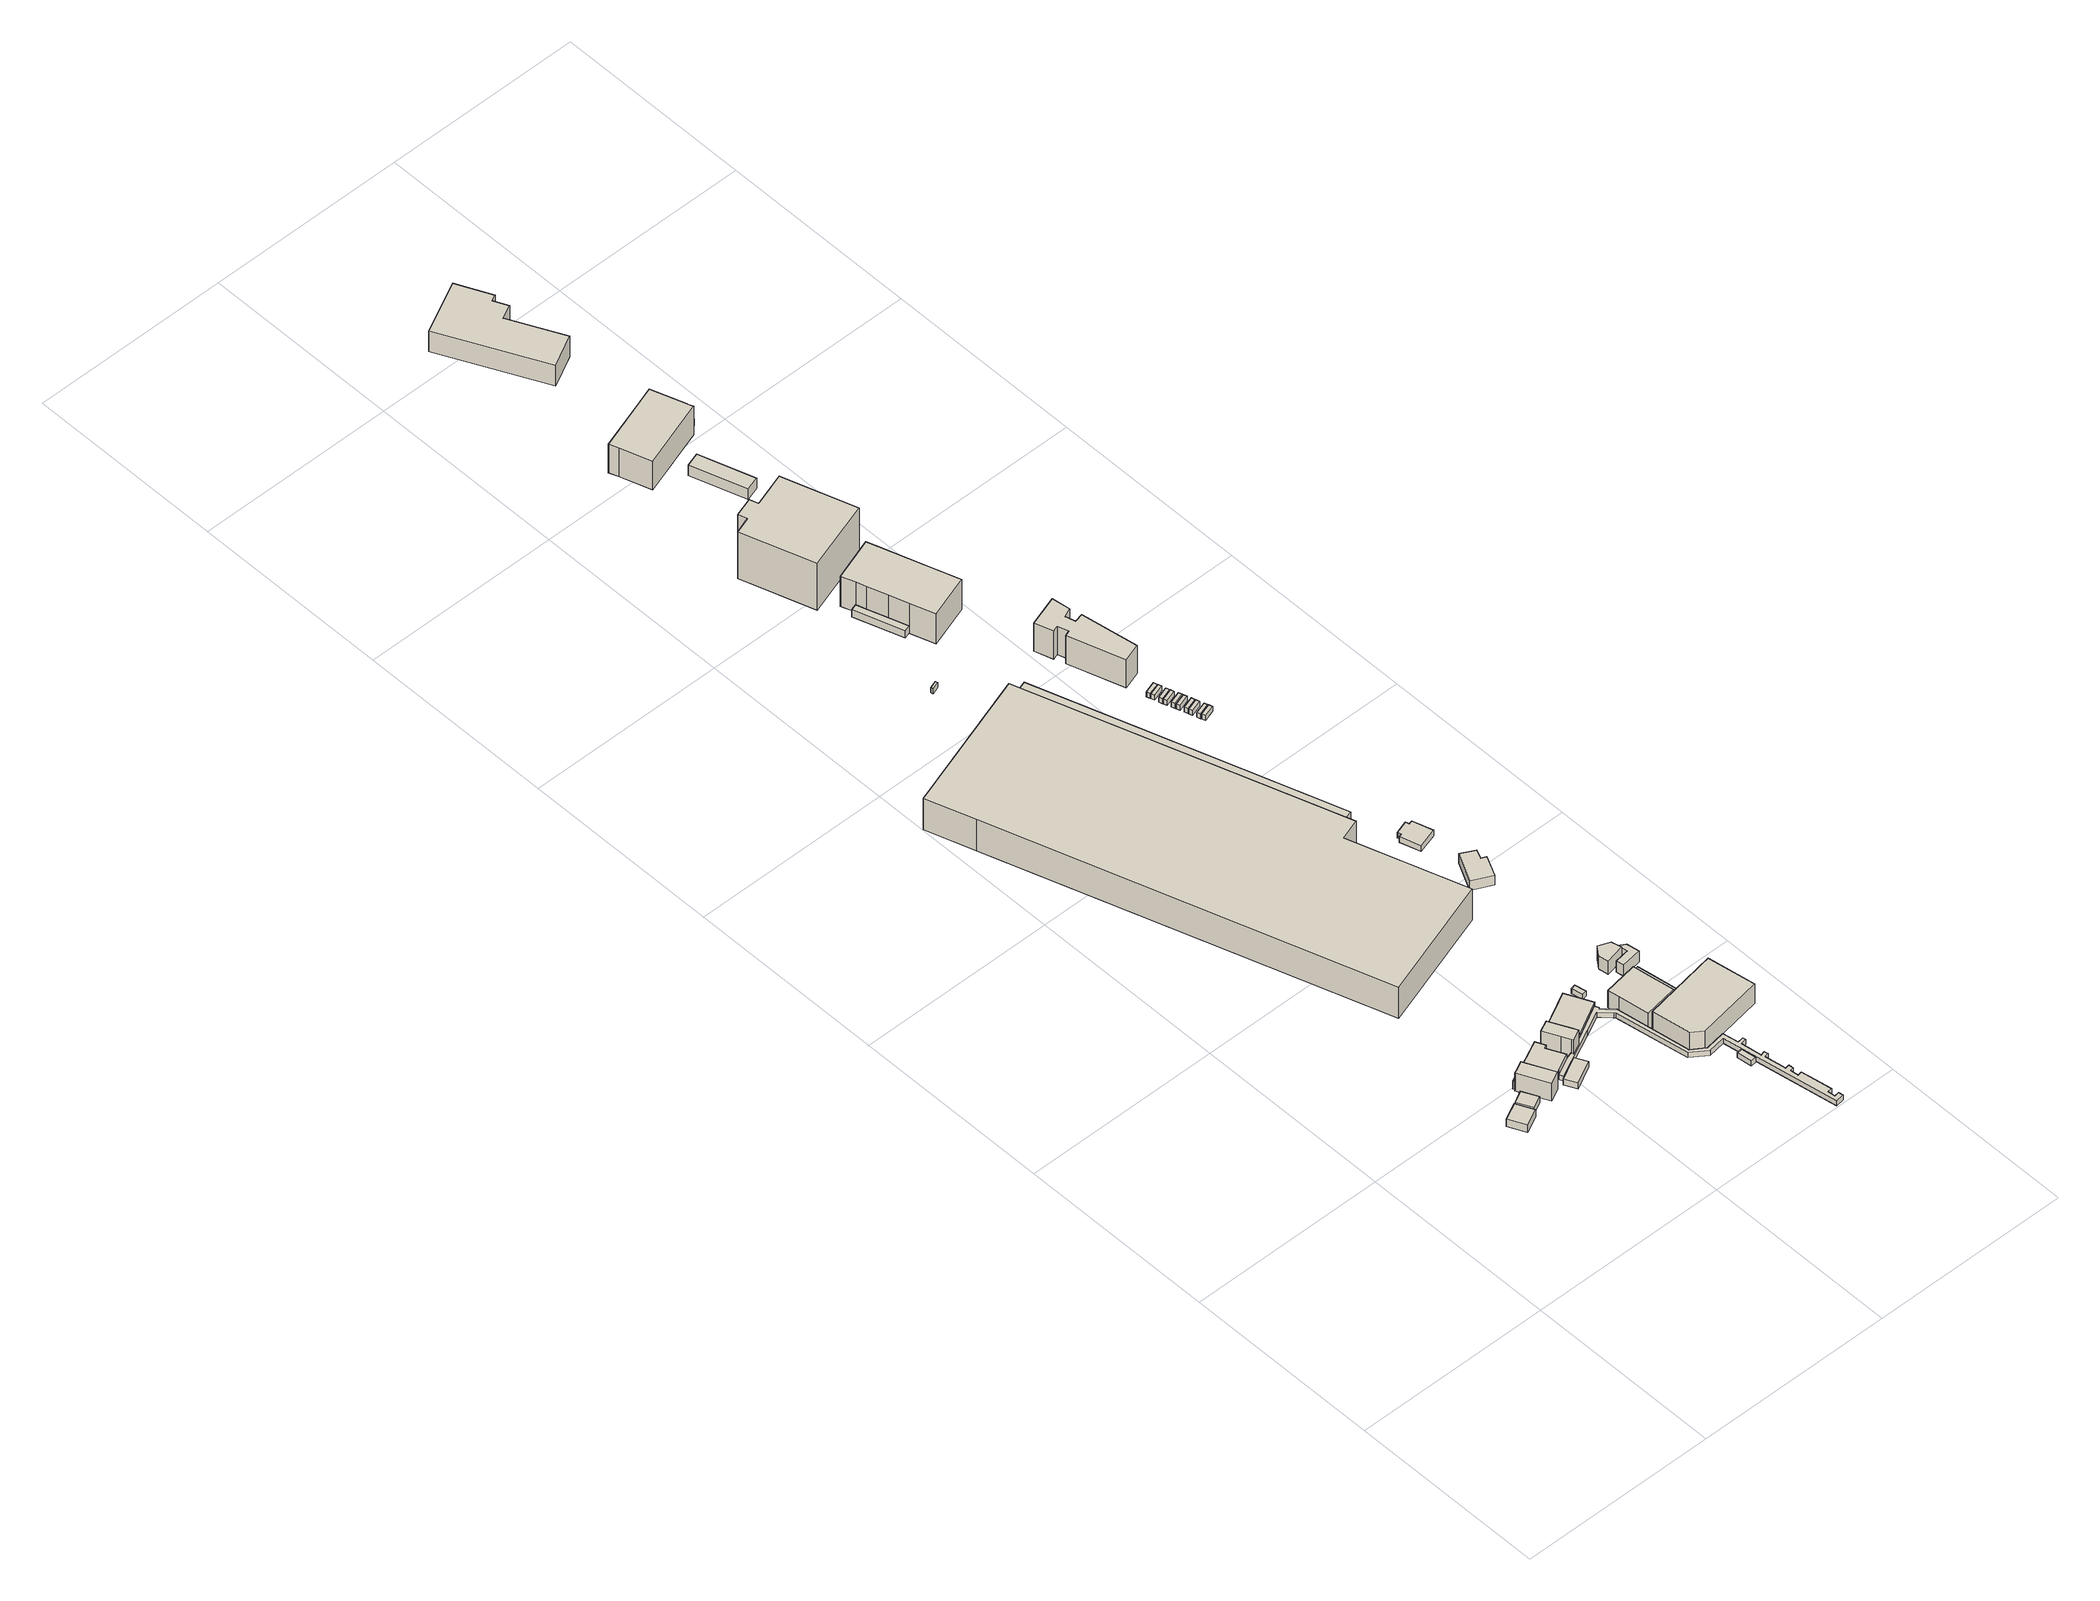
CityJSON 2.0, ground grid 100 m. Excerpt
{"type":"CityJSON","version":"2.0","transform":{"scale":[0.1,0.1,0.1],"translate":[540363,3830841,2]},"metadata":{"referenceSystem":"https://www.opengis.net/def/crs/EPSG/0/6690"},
"CityObjects":{
"building1":{"type":"Building","attributes":{"計測周辺長":37.73,"1/2500図郭":93,"区名":"住之江区","町丁目名称":"南港東３丁目","街区番号":1,"class":"3001","usage":"421","measuredHeight":4.6,"storeysAboveGround":1,"BuildingDetailAttribute.buildingRoofEdgeArea":88.97,"BuildingDetailAttribute.buildingStructureType":"610","BuildingDetailAttribute.buildingStructureOrgType":"2","BuildingDetailAttribute.detailedUsage":"1830","BuildingDetailAttribute.specifiedBuildingCoverageRate":0.6,"BuildingDetailAttribute.surveyYear":2017,"BuildingTsunamiRiskAttribute.description":"1","BuildingTsunamiRiskAttribute.rank":"2","BuildingTsunamiRiskAttribute.depth":0.86,"BuildingHighTideRiskAttribute.description":"1","BuildingHighTideRiskAttribute.rank":"2","BuildingHighTideRiskAttribute.depth":2.81,"BuildingIDAttribute.prefecture":"27","BuildingIDAttribute.city":"27125"},"geometry":[{"type":"Solid","lod":"1","boundaries":[[[[0,1,2,3]],[[2,4,5,3]],[[1,6,4,2]],[[0,7,6,1]],[[3,5,7,0]],[[4,6,7,5]]]]}]},
"building2":{"type":"Building","attributes":{"計測周辺長":30.52,"1/2500図郭":93,"区名":"住之江区","町丁目名称":"南港東３丁目","街区番号":1,"class":"3001","usage":"421","measuredHeight":3.7,"storeysAboveGround":1,"BuildingDetailAttribute.buildingRoofEdgeArea":57.48,"BuildingDetailAttribute.buildingStructureType":"610","BuildingDetailAttribute.buildingStructureOrgType":"2","BuildingDetailAttribute.detailedUsage":"1830","BuildingDetailAttribute.specifiedBuildingCoverageRate":0.6,"BuildingDetailAttribute.surveyYear":2017,"BuildingTsunamiRiskAttribute.description":"1","BuildingTsunamiRiskAttribute.rank":"2","BuildingTsunamiRiskAttribute.depth":0.95,"BuildingHighTideRiskAttribute.description":"1","BuildingHighTideRiskAttribute.rank":"2","BuildingHighTideRiskAttribute.depth":2.87,"BuildingIDAttribute.prefecture":"27","BuildingIDAttribute.city":"27125"},"geometry":[{"type":"Solid","lod":"1","boundaries":[[[[8,9,10,11]],[[10,12,13,11]],[[9,14,12,10]],[[8,15,14,9]],[[11,13,15,8]],[[12,14,15,13]]]]}]},
"building3":{"type":"Building","attributes":{"class":"3003","measuredHeight":4.7,"BuildingDetailAttribute.specifiedBuildingCoverageRate":0.6,"BuildingDetailAttribute.surveyYear":2017,"BuildingTsunamiRiskAttribute.description":"1","BuildingTsunamiRiskAttribute.rank":"2","BuildingTsunamiRiskAttribute.depth":0.89,"BuildingHighTideRiskAttribute.description":"1","BuildingHighTideRiskAttribute.rank":"2","BuildingHighTideRiskAttribute.depth":2.81,"BuildingIDAttribute.prefecture":"27","BuildingIDAttribute.city":"27125"},"geometry":[{"type":"Solid","lod":"1","boundaries":[[[[16,17,18,19,20]],[[19,21,22,20]],[[18,23,21,19]],[[17,24,23,18]],[[16,25,24,17]],[[20,22,25,16]],[[21,23,24,25,22]]]]}]},
"building4":{"type":"Building","attributes":{"計測周辺長":45.66,"1/2500図郭":93,"区名":"住之江区","町丁目名称":"南港東３丁目","街区番号":1,"class":"3002","usage":"421","measuredHeight":10.8,"storeysAboveGround":3,"BuildingDetailAttribute.buildingRoofEdgeArea":110.37,"BuildingDetailAttribute.buildingStructureType":"610","BuildingDetailAttribute.buildingStructureOrgType":"2","BuildingDetailAttribute.detailedUsage":"1830","BuildingDetailAttribute.specifiedBuildingCoverageRate":0.6,"BuildingDetailAttribute.surveyYear":2017,"BuildingTsunamiRiskAttribute.description":"1","BuildingTsunamiRiskAttribute.rank":"2","BuildingTsunamiRiskAttribute.depth":0.89,"BuildingHighTideRiskAttribute.description":"1","BuildingHighTideRiskAttribute.rank":"2","BuildingHighTideRiskAttribute.depth":2.81,"BuildingIDAttribute.prefecture":"27","BuildingIDAttribute.city":"27125"},"geometry":[{"type":"Solid","lod":"1","boundaries":[[[[26,27,28,29,30,31,32]],[[31,33,34,32]],[[30,35,33,31]],[[29,36,35,30]],[[28,37,36,29]],[[27,38,37,28]],[[26,39,38,27]],[[32,34,39,26]],[[33,35,36,37,38,39,34]]]]}]},
"building5":{"type":"Building","attributes":{"計測周辺長":63.4,"1/2500図郭":93,"区名":"住之江区","町丁目名称":"南港東３丁目","街区番号":1,"class":"3001","usage":"421","measuredHeight":5,"storeysAboveGround":2,"BuildingDetailAttribute.buildingRoofEdgeArea":223.47,"BuildingDetailAttribute.buildingStructureType":"610","BuildingDetailAttribute.buildingStructureOrgType":"2","BuildingDetailAttribute.detailedUsage":"1830","BuildingDetailAttribute.specifiedBuildingCoverageRate":0.6,"BuildingDetailAttribute.surveyYear":2017,"BuildingTsunamiRiskAttribute.description":"1","BuildingTsunamiRiskAttribute.rank":"2","BuildingTsunamiRiskAttribute.depth":0.96,"BuildingHighTideRiskAttribute.description":"1","BuildingHighTideRiskAttribute.rank":"2","BuildingHighTideRiskAttribute.depth":2.86,"BuildingIDAttribute.prefecture":"27","BuildingIDAttribute.city":"27125"},"geometry":[{"type":"Solid","lod":"1","boundaries":[[[[40,41,42,43,44,45,46,47,48,49,50]],[[49,51,52,50]],[[48,53,51,49]],[[47,54,53,48]],[[46,55,54,47]],[[45,56,55,46]],[[44,57,56,45]],[[43,58,57,44]],[[42,59,58,43]],[[41,60,59,42]],[[40,61,60,41]],[[50,52,61,40]],[[51,53,54,55,56,57,58,59,60,61,52]]]]}]},
"building6":{"type":"Building","attributes":{"計測周辺長":39.78,"1/2500図郭":93,"区名":"住之江区","町丁目名称":"南港東３丁目","街区番号":1,"class":"3001","usage":"421","measuredHeight":3.5,"storeysAboveGround":1,"BuildingDetailAttribute.buildingRoofEdgeArea":88.52,"BuildingDetailAttribute.buildingStructureType":"610","BuildingDetailAttribute.buildingStructureOrgType":"2","BuildingDetailAttribute.detailedUsage":"1830","BuildingDetailAttribute.specifiedBuildingCoverageRate":0.6,"BuildingDetailAttribute.surveyYear":2017,"BuildingTsunamiRiskAttribute.description":"1","BuildingTsunamiRiskAttribute.rank":"2","BuildingTsunamiRiskAttribute.depth":1.21,"BuildingHighTideRiskAttribute.description":"1","BuildingHighTideRiskAttribute.rank":"3","BuildingHighTideRiskAttribute.depth":3.11,"BuildingIDAttribute.prefecture":"27","BuildingIDAttribute.city":"27125"},"geometry":[{"type":"Solid","lod":"1","boundaries":[[[[62,63,64,65]],[[64,66,67,65]],[[63,68,66,64]],[[62,69,68,63]],[[65,67,69,62]],[[66,68,69,67]]]]}]},
"building7":{"type":"Building","attributes":{"計測周辺長":42.26,"1/2500図郭":84,"区名":"住之江区","町丁目名称":"南港東３丁目","街区番号":1,"class":"3002","usage":"421","measuredHeight":10.8,"storeysAboveGround":3,"BuildingDetailAttribute.buildingRoofEdgeArea":94.96,"BuildingDetailAttribute.buildingStructureType":"610","BuildingDetailAttribute.buildingStructureOrgType":"2","BuildingDetailAttribute.detailedUsage":"1830","BuildingDetailAttribute.specifiedBuildingCoverageRate":0.6,"BuildingDetailAttribute.surveyYear":2017,"BuildingTsunamiRiskAttribute.description":"1","BuildingTsunamiRiskAttribute.rank":"2","BuildingTsunamiRiskAttribute.depth":1.17,"BuildingHighTideRiskAttribute.description":"1","BuildingHighTideRiskAttribute.rank":"3","BuildingHighTideRiskAttribute.depth":3.06,"BuildingIDAttribute.prefecture":"27","BuildingIDAttribute.city":"27125"},"geometry":[{"type":"Solid","lod":"1","boundaries":[[[[70,71,72,73,74,75,76,77]],[[76,78,79,77]],[[75,80,78,76]],[[74,81,80,75]],[[73,82,81,74]],[[72,83,82,73]],[[71,84,83,72]],[[70,85,84,71]],[[77,79,85,70]],[[78,80,81,82,83,84,85,79]]]]}]},
"building8":{"type":"Building","attributes":{"class":"3002","measuredHeight":18.9,"BuildingDetailAttribute.specifiedBuildingCoverageRate":0.6,"BuildingDetailAttribute.surveyYear":2017,"BuildingTsunamiRiskAttribute.description":"1","BuildingTsunamiRiskAttribute.rank":"2","BuildingTsunamiRiskAttribute.depth":0.91,"BuildingHighTideRiskAttribute.description":"1","BuildingHighTideRiskAttribute.rank":"3","BuildingHighTideRiskAttribute.depth":3.3,"BuildingIDAttribute.prefecture":"27","BuildingIDAttribute.city":"27125"},"geometry":[{"type":"Solid","lod":"1","boundaries":[[[[86,87,88,89,90,91,92,93,94,95]],[[94,96,97,95]],[[93,98,96,94]],[[92,99,98,93]],[[91,100,99,92]],[[90,101,100,91]],[[89,102,101,90]],[[88,103,102,89]],[[87,104,103,88]],[[86,105,104,87]],[[95,97,105,86]],[[96,98,99,100,101,102,103,104,105,97]]]]}]},
"building9":{"type":"Building","attributes":{"計測周辺長":357.91,"1/2500図郭":93,"区名":"住之江区","町丁目名称":"南港東３丁目","街区番号":1,"class":"3003","usage":"421","storeysAboveGround":1,"BuildingDetailAttribute.buildingRoofEdgeArea":387.54,"BuildingDetailAttribute.buildingStructureType":"610","BuildingDetailAttribute.buildingStructureOrgType":"2","BuildingDetailAttribute.detailedUsage":"1830","BuildingDetailAttribute.specifiedBuildingCoverageRate":0.6,"BuildingDetailAttribute.surveyYear":2017,"BuildingTsunamiRiskAttribute.description":"1","BuildingTsunamiRiskAttribute.rank":"2","BuildingTsunamiRiskAttribute.depth":1.69,"BuildingHighTideRiskAttribute.description":"1","BuildingHighTideRiskAttribute.rank":"3","BuildingHighTideRiskAttribute.depth":3.58,"BuildingIDAttribute.prefecture":"27","BuildingIDAttribute.city":"27125"},"geometry":[{"type":"Solid","lod":"1","boundaries":[[[[106,107,108,109,110,111,112,113,114,115,116,117,118,119,120,121,122,123,124,125,126,127,128,129,130,131,132,133,134,135,136,137,138,139,140,141,142,143,144,145,146,147,148,149,150,151,152,153,154]],[[153,155,156,154]],[[152,157,155,153]],[[151,158,157,152]],[[150,159,158,151]],[[149,160,159,150]],[[148,161,160,149]],[[147,162,161,148]],[[146,163,162,147]],[[145,164,163,146]],[[144,165,164,145]],[[143,166,165,144]],[[142,167,166,143]],[[141,168,167,142]],[[140,169,168,141]],[[139,170,169,140]],[[138,171,170,139]],[[137,172,171,138]],[[136,173,172,137]],[[135,174,173,136]],[[134,175,174,135]],[[133,176,175,134]],[[132,177,176,133]],[[131,178,177,132]],[[130,179,178,131]],[[129,180,179,130]],[[128,181,180,129]],[[127,182,181,128]],[[126,183,182,127]],[[125,184,183,126]],[[124,185,184,125]],[[123,186,185,124]],[[122,187,186,123]],[[121,188,187,122]],[[120,189,188,121]],[[119,190,189,120]],[[118,191,190,119]],[[117,192,191,118]],[[116,193,192,117]],[[115,194,193,116]],[[114,195,194,115]],[[113,196,195,114]],[[112,197,196,113]],[[111,198,197,112]],[[110,199,198,111]],[[109,200,199,110]],[[108,201,200,109]],[[107,202,201,108]],[[106,203,202,107]],[[154,156,203,106]],[[155,157,158,159,160,161,162,163,164,165,166,167,168,169,170,171,172,173,174,175,176,177,178,179,180,181,182,183,184,185,186,187,188,189,190,191,192,193,194,195,196,197,198,199,200,201,202,203,156]]]]}]},
"building10":{"type":"Building","attributes":{"計測周辺長":70.89,"1/2500図郭":84,"区名":"住之江区","町丁目名称":"南港東３丁目","街区番号":1,"class":"3001","usage":"421","measuredHeight":4.4,"storeysAboveGround":1,"BuildingDetailAttribute.buildingRoofEdgeArea":302.02,"BuildingDetailAttribute.buildingStructureType":"610","BuildingDetailAttribute.buildingStructureOrgType":"2","BuildingDetailAttribute.detailedUsage":"1830","BuildingDetailAttribute.specifiedBuildingCoverageRate":0.6,"BuildingDetailAttribute.surveyYear":2017,"BuildingTsunamiRiskAttribute.description":"1","BuildingTsunamiRiskAttribute.rank":"2","BuildingTsunamiRiskAttribute.depth":1.35,"BuildingHighTideRiskAttribute.description":"1","BuildingHighTideRiskAttribute.rank":"3","BuildingHighTideRiskAttribute.depth":3.24,"BuildingIDAttribute.prefecture":"27","BuildingIDAttribute.city":"27125"},"geometry":[{"type":"Solid","lod":"1","boundaries":[[[[204,205,206,207,208,209,210]],[[209,211,212,210]],[[208,213,211,209]],[[207,214,213,208]],[[206,215,214,207]],[[205,216,215,206]],[[204,217,216,205]],[[210,212,217,204]],[[211,213,214,215,216,217,212]]]]}]},
"building11":{"type":"Building","attributes":{"class":"3001","BuildingDetailAttribute.specifiedBuildingCoverageRate":0.6,"BuildingDetailAttribute.surveyYear":2017,"BuildingTsunamiRiskAttribute.description":"1","BuildingTsunamiRiskAttribute.rank":"2","BuildingTsunamiRiskAttribute.depth":1.38,"BuildingHighTideRiskAttribute.description":"1","BuildingHighTideRiskAttribute.rank":"3","BuildingHighTideRiskAttribute.depth":3.28,"BuildingIDAttribute.prefecture":"27","BuildingIDAttribute.city":"27125"},"geometry":[{"type":"Solid","lod":"1","boundaries":[[[[218,219,220,221]],[[220,222,223,221]],[[219,224,222,220]],[[218,225,224,219]],[[221,223,225,218]],[[222,224,225,223]]]]}]},
"building12":{"type":"Building","attributes":{"計測周辺長":20.46,"1/2500図郭":93,"区名":"住之江区","町丁目名称":"南港東３丁目","街区番号":1,"class":"3003","usage":"421","storeysAboveGround":1,"BuildingDetailAttribute.buildingRoofEdgeArea":20.79,"BuildingDetailAttribute.buildingStructureType":"610","BuildingDetailAttribute.buildingStructureOrgType":"2","BuildingDetailAttribute.detailedUsage":"1830","BuildingDetailAttribute.specifiedBuildingCoverageRate":0.6,"BuildingDetailAttribute.surveyYear":2017,"BuildingTsunamiRiskAttribute.description":"1","BuildingTsunamiRiskAttribute.rank":"2","BuildingTsunamiRiskAttribute.depth":1.64,"BuildingHighTideRiskAttribute.description":"1","BuildingHighTideRiskAttribute.rank":"3","BuildingHighTideRiskAttribute.depth":3.53,"BuildingIDAttribute.prefecture":"27","BuildingIDAttribute.city":"27125"},"geometry":[{"type":"Solid","lod":"1","boundaries":[[[[226,227,228,229]],[[228,230,231,229]],[[227,232,230,228]],[[226,233,232,227]],[[229,231,233,226]],[[230,232,233,231]]]]}]},
"building13":{"type":"Building","attributes":{"計測周辺長":74.19,"1/2500図郭":93,"区名":"住之江区","町丁目名称":"南港東３丁目","街区番号":1,"class":"3002","usage":"452","measuredHeight":10.5,"storeysAboveGround":3,"BuildingDetailAttribute.buildingRoofEdgeArea":339.2,"BuildingDetailAttribute.buildingStructureType":"610","BuildingDetailAttribute.buildingStructureOrgType":"2","BuildingDetailAttribute.detailedUsage":"1620","BuildingDetailAttribute.specifiedBuildingCoverageRate":0.6,"BuildingDetailAttribute.surveyYear":2017,"BuildingTsunamiRiskAttribute.description":"1","BuildingTsunamiRiskAttribute.rank":"2","BuildingTsunamiRiskAttribute.depth":1.25,"BuildingHighTideRiskAttribute.description":"1","BuildingHighTideRiskAttribute.rank":"3","BuildingHighTideRiskAttribute.depth":3.15,"BuildingIDAttribute.prefecture":"27","BuildingIDAttribute.city":"27125"},"geometry":[{"type":"Solid","lod":"1","boundaries":[[[[234,235,236,237,238,239]],[[238,240,241,239]],[[237,242,240,238]],[[236,243,242,237]],[[235,244,243,236]],[[234,245,244,235]],[[239,241,245,234]],[[240,242,243,244,245,241]]]]}]},
"building14":{"type":"Building","attributes":{"class":"3001","BuildingDetailAttribute.specifiedBuildingCoverageRate":0.6,"BuildingDetailAttribute.surveyYear":2017,"BuildingTsunamiRiskAttribute.description":"1","BuildingTsunamiRiskAttribute.rank":"2","BuildingTsunamiRiskAttribute.depth":1.07,"BuildingHighTideRiskAttribute.description":"1","BuildingHighTideRiskAttribute.rank":"3","BuildingHighTideRiskAttribute.depth":3.02,"BuildingIDAttribute.prefecture":"27","BuildingIDAttribute.city":"27125"},"geometry":[{"type":"Solid","lod":"1","boundaries":[[[[246,247,248,249]],[[248,250,251,249]],[[247,252,250,248]],[[246,253,252,247]],[[249,251,253,246]],[[250,252,253,251]]]]}]},
"building15":{"type":"Building","attributes":{"class":"3001","measuredHeight":11.7,"BuildingDetailAttribute.specifiedBuildingCoverageRate":0.6,"BuildingDetailAttribute.surveyYear":2017,"BuildingTsunamiRiskAttribute.description":"1","BuildingTsunamiRiskAttribute.rank":"2","BuildingTsunamiRiskAttribute.depth":1.25,"BuildingHighTideRiskAttribute.description":"1","BuildingHighTideRiskAttribute.rank":"3","BuildingHighTideRiskAttribute.depth":3.14,"BuildingIDAttribute.prefecture":"27","BuildingIDAttribute.city":"27125"},"geometry":[{"type":"Solid","lod":"1","boundaries":[[[[254,255,256,257,258]],[[257,259,260,258]],[[256,261,259,257]],[[255,262,261,256]],[[254,263,262,255]],[[258,260,263,254]],[[259,261,262,263,260]]]]}]},
"building16":{"type":"Building","attributes":{"class":"3003","measuredHeight":7.8,"BuildingDetailAttribute.specifiedBuildingCoverageRate":0.6,"BuildingDetailAttribute.surveyYear":2017,"BuildingTsunamiRiskAttribute.description":"1","BuildingTsunamiRiskAttribute.rank":"2","BuildingTsunamiRiskAttribute.depth":1.43,"BuildingHighTideRiskAttribute.description":"1","BuildingHighTideRiskAttribute.rank":"3","BuildingHighTideRiskAttribute.depth":3.32,"BuildingIDAttribute.prefecture":"27","BuildingIDAttribute.city":"27125"},"geometry":[{"type":"Solid","lod":"1","boundaries":[[[[264,265,266,267,268,269]],[[268,270,271,269]],[[267,272,270,268]],[[266,273,272,267]],[[265,274,273,266]],[[264,275,274,265]],[[269,271,275,264]],[[270,272,273,274,275,271]]]]}]},
"building17":{"type":"Building","attributes":{"class":"3003","measuredHeight":6.7,"BuildingDetailAttribute.specifiedBuildingCoverageRate":0.6,"BuildingDetailAttribute.surveyYear":2017,"BuildingTsunamiRiskAttribute.description":"1","BuildingTsunamiRiskAttribute.rank":"2","BuildingTsunamiRiskAttribute.depth":1.15,"BuildingHighTideRiskAttribute.description":"1","BuildingHighTideRiskAttribute.rank":"3","BuildingHighTideRiskAttribute.depth":3.09,"BuildingIDAttribute.prefecture":"27","BuildingIDAttribute.city":"27125"},"geometry":[{"type":"Solid","lod":"1","boundaries":[[[[276,277,278,279]],[[278,280,281,279]],[[277,282,280,278]],[[276,283,282,277]],[[279,281,283,276]],[[280,282,283,281]]]]}]},
"building18":{"type":"Building","attributes":{"計測周辺長":32.14,"1/2500図郭":84,"区名":"住之江区","町丁目名称":"南港東３丁目","街区番号":1,"class":"3001","usage":"452","measuredHeight":8.1,"storeysAboveGround":2,"BuildingDetailAttribute.buildingRoofEdgeArea":67.3,"BuildingDetailAttribute.buildingStructureType":"610","BuildingDetailAttribute.buildingStructureOrgType":"2","BuildingDetailAttribute.detailedUsage":"1620","BuildingDetailAttribute.specifiedBuildingCoverageRate":0.6,"BuildingDetailAttribute.surveyYear":2017,"BuildingTsunamiRiskAttribute.description":"1","BuildingTsunamiRiskAttribute.rank":"2","BuildingTsunamiRiskAttribute.depth":1.49,"BuildingHighTideRiskAttribute.description":"1","BuildingHighTideRiskAttribute.rank":"3","BuildingHighTideRiskAttribute.depth":3.4,"BuildingIDAttribute.prefecture":"27","BuildingIDAttribute.city":"27125"},"geometry":[{"type":"Solid","lod":"1","boundaries":[[[[284,285,286,287,288]],[[287,289,290,288]],[[286,291,289,287]],[[285,292,291,286]],[[284,293,292,285]],[[288,290,293,284]],[[289,291,292,293,290]]]]}]},
"building19":{"type":"Building","attributes":{"class":"3001","measuredHeight":6.7,"BuildingDetailAttribute.specifiedBuildingCoverageRate":0.6,"BuildingDetailAttribute.surveyYear":2017,"BuildingTsunamiRiskAttribute.description":"1","BuildingTsunamiRiskAttribute.rank":"2","BuildingTsunamiRiskAttribute.depth":1.12,"BuildingHighTideRiskAttribute.description":"1","BuildingHighTideRiskAttribute.rank":"3","BuildingHighTideRiskAttribute.depth":3.02,"BuildingIDAttribute.prefecture":"27","BuildingIDAttribute.city":"27125"},"geometry":[{"type":"Solid","lod":"1","boundaries":[[[[294,295,296,297,298,299]],[[298,300,301,299]],[[297,302,300,298]],[[296,303,302,297]],[[295,304,303,296]],[[294,305,304,295]],[[299,301,305,294]],[[300,302,303,304,305,301]]]]}]},
"building20":{"type":"Building","attributes":{"class":"3003","measuredHeight":6.9,"BuildingDetailAttribute.specifiedBuildingCoverageRate":0.6,"BuildingDetailAttribute.surveyYear":2017,"BuildingTsunamiRiskAttribute.description":"1","BuildingTsunamiRiskAttribute.rank":"2","BuildingTsunamiRiskAttribute.depth":1.35,"BuildingHighTideRiskAttribute.description":"1","BuildingHighTideRiskAttribute.rank":"3","BuildingHighTideRiskAttribute.depth":3.15,"BuildingIDAttribute.prefecture":"27","BuildingIDAttribute.city":"27125"},"geometry":[{"type":"Solid","lod":"1","boundaries":[[[[306,307,308,309]],[[308,310,311,309]],[[307,312,310,308]],[[306,313,312,307]],[[309,311,313,306]],[[310,312,313,311]]]]}]},
"building21":{"type":"Building","attributes":{"計測周辺長":147.59,"1/2500図郭":84,"区名":"住之江区","町丁目名称":"南港東４丁目","街区番号":11,"class":"3003","usage":"421","measuredHeight":4.3,"storeysAboveGround":4,"BuildingDetailAttribute.buildingRoofEdgeArea":1147.03,"BuildingDetailAttribute.buildingStructureType":"603","BuildingDetailAttribute.buildingStructureOrgType":"3","BuildingDetailAttribute.detailedUsage":"1830","BuildingDetailAttribute.specifiedBuildingCoverageRate":0.6,"BuildingDetailAttribute.surveyYear":2017,"BuildingTsunamiRiskAttribute.description":"1","BuildingTsunamiRiskAttribute.rank":"2","BuildingTsunamiRiskAttribute.depth":1.67,"BuildingHighTideRiskAttribute.description":"1","BuildingHighTideRiskAttribute.rank":"3","BuildingHighTideRiskAttribute.depth":3.59,"BuildingIDAttribute.prefecture":"27","BuildingIDAttribute.city":"27125"},"geometry":[{"type":"Solid","lod":"1","boundaries":[[[[314,315,316,317,318,319]],[[318,320,321,319]],[[317,322,320,318]],[[316,323,322,317]],[[315,324,323,316]],[[314,325,324,315]],[[319,321,325,314]],[[320,322,323,324,325,321]]]]}]},
"building22":{"type":"Building","attributes":{"計測周辺長":53.76,"1/2500図郭":84,"区名":"住之江区","町丁目名称":"南港東４丁目","街区番号":11,"class":"3001","usage":"454","measuredHeight":5.7,"storeysAboveGround":1,"BuildingDetailAttribute.buildingRoofEdgeArea":158.22,"BuildingDetailAttribute.buildingStructureType":"610","BuildingDetailAttribute.buildingStructureOrgType":"2","BuildingDetailAttribute.detailedUsage":"1930","BuildingDetailAttribute.specifiedBuildingCoverageRate":0.6,"BuildingDetailAttribute.surveyYear":2017,"BuildingTsunamiRiskAttribute.description":"1","BuildingTsunamiRiskAttribute.rank":"2","BuildingTsunamiRiskAttribute.depth":1.18,"BuildingHighTideRiskAttribute.description":"1","BuildingHighTideRiskAttribute.rank":"3","BuildingHighTideRiskAttribute.depth":3.11,"BuildingIDAttribute.prefecture":"27","BuildingIDAttribute.city":"27125"},"geometry":[{"type":"Solid","lod":"1","boundaries":[[[[326,327,328,329,330,331]],[[330,332,333,331]],[[329,334,332,330]],[[328,335,334,329]],[[327,336,335,328]],[[326,337,336,327]],[[331,333,337,326]],[[332,334,335,336,337,333]]]]}]},
"building23":{"type":"Building","attributes":{"class":"3001","measuredHeight":3.4,"BuildingDetailAttribute.specifiedBuildingCoverageRate":0.6,"BuildingDetailAttribute.surveyYear":2017,"BuildingTsunamiRiskAttribute.description":"1","BuildingTsunamiRiskAttribute.rank":"2","BuildingTsunamiRiskAttribute.depth":1.37,"BuildingHighTideRiskAttribute.description":"1","BuildingHighTideRiskAttribute.rank":"3","BuildingHighTideRiskAttribute.depth":3.3,"BuildingIDAttribute.prefecture":"27","BuildingIDAttribute.city":"27125"},"geometry":[{"type":"Solid","lod":"1","boundaries":[[[[338,339,340,341,342,343,344,345]],[[344,346,347,345]],[[343,348,346,344]],[[342,349,348,343]],[[341,350,349,342]],[[340,351,350,341]],[[339,352,351,340]],[[338,353,352,339]],[[345,347,353,338]],[[346,348,349,350,351,352,353,347]]]]}]},
"building24":{"type":"Building","attributes":{"計測周辺長":156.86,"1/2500図郭":84,"区名":"住之江区","町丁目名称":"南港東４丁目","街区番号":11,"class":"3002","usage":"431","measuredHeight":28.2,"storeysAboveGround":4,"BuildingDetailAttribute.buildingRoofEdgeArea":1407.12,"BuildingDetailAttribute.buildingStructureType":"603","BuildingDetailAttribute.buildingStructureOrgType":"3","BuildingDetailAttribute.detailedUsage":"1720","BuildingDetailAttribute.specifiedBuildingCoverageRate":0.6,"BuildingDetailAttribute.surveyYear":2017,"BuildingTsunamiRiskAttribute.description":"1","BuildingTsunamiRiskAttribute.rank":"2","BuildingTsunamiRiskAttribute.depth":1.53,"BuildingHighTideRiskAttribute.description":"1","BuildingHighTideRiskAttribute.rank":"3","BuildingHighTideRiskAttribute.depth":3.33,"BuildingIDAttribute.prefecture":"27","BuildingIDAttribute.city":"27125"},"geometry":[{"type":"Solid","lod":"1","boundaries":[[[[354,355,356,357,358,359,360,361]],[[360,362,363,361]],[[359,364,362,360]],[[358,365,364,359]],[[357,366,365,358]],[[356,367,366,357]],[[355,368,367,356]],[[354,369,368,355]],[[361,363,369,354]],[[362,364,365,366,367,368,369,363]]]]}]},
"building25":{"type":"Building","attributes":{"計測周辺長":147.59,"1/2500図郭":84,"区名":"住之江区","町丁目名称":"南港東４丁目","街区番号":11,"class":"3002","usage":"421","measuredHeight":18.3,"storeysAboveGround":4,"BuildingDetailAttribute.buildingRoofEdgeArea":1147.03,"BuildingDetailAttribute.buildingStructureType":"603","BuildingDetailAttribute.buildingStructureOrgType":"3","BuildingDetailAttribute.detailedUsage":"1830","BuildingDetailAttribute.specifiedBuildingCoverageRate":0.6,"BuildingDetailAttribute.surveyYear":2017,"BuildingTsunamiRiskAttribute.description":"1","BuildingTsunamiRiskAttribute.rank":"2","BuildingTsunamiRiskAttribute.depth":1.89,"BuildingHighTideRiskAttribute.description":"1","BuildingHighTideRiskAttribute.rank":"3","BuildingHighTideRiskAttribute.depth":3.81,"BuildingIDAttribute.prefecture":"27","BuildingIDAttribute.city":"27125"},"geometry":[{"type":"Solid","lod":"1","boundaries":[[[[370,371,372,373,374,375,376,377,378,379]],[[378,380,381,379]],[[377,382,380,378]],[[376,383,382,377]],[[375,384,383,376]],[[374,385,384,375]],[[373,386,385,374]],[[372,387,386,373]],[[371,388,387,372]],[[370,389,388,371]],[[379,381,389,370]],[[380,382,383,384,385,386,387,388,389,381]]]]}]},
"building26":{"type":"Building","attributes":{"class":"3003","BuildingDetailAttribute.specifiedBuildingCoverageRate":0.6,"BuildingDetailAttribute.surveyYear":2017,"BuildingTsunamiRiskAttribute.description":"1","BuildingTsunamiRiskAttribute.rank":"2","BuildingTsunamiRiskAttribute.depth":1.28,"BuildingHighTideRiskAttribute.description":"1","BuildingHighTideRiskAttribute.rank":"3","BuildingHighTideRiskAttribute.depth":3.2,"BuildingIDAttribute.prefecture":"27","BuildingIDAttribute.city":"27125"},"geometry":[{"type":"Solid","lod":"1","boundaries":[[[[390,391,392,393]],[[392,394,395,393]],[[391,396,394,392]],[[390,397,396,391]],[[393,395,397,390]],[[394,396,397,395]]]]}]},
"building27":{"type":"Building","attributes":{"class":"3003","BuildingDetailAttribute.specifiedBuildingCoverageRate":0.6,"BuildingDetailAttribute.surveyYear":2017,"BuildingTsunamiRiskAttribute.description":"1","BuildingTsunamiRiskAttribute.rank":"2","BuildingTsunamiRiskAttribute.depth":1.49,"BuildingHighTideRiskAttribute.description":"1","BuildingHighTideRiskAttribute.rank":"3","BuildingHighTideRiskAttribute.depth":3.41,"BuildingIDAttribute.prefecture":"27","BuildingIDAttribute.city":"27125"},"geometry":[{"type":"Solid","lod":"1","boundaries":[[[[398,399,400,401]],[[400,402,403,401]],[[399,404,402,400]],[[398,405,404,399]],[[401,403,405,398]],[[402,404,405,403]]]]}]},
"building28":{"type":"Building","attributes":{"class":"3003","BuildingDetailAttribute.specifiedBuildingCoverageRate":0.6,"BuildingDetailAttribute.surveyYear":2017,"BuildingTsunamiRiskAttribute.description":"1","BuildingTsunamiRiskAttribute.rank":"2","BuildingTsunamiRiskAttribute.depth":1.49,"BuildingHighTideRiskAttribute.description":"1","BuildingHighTideRiskAttribute.rank":"3","BuildingHighTideRiskAttribute.depth":3.41,"BuildingIDAttribute.prefecture":"27","BuildingIDAttribute.city":"27125"},"geometry":[{"type":"Solid","lod":"1","boundaries":[[[[406,407,408,409]],[[408,410,411,409]],[[407,412,410,408]],[[406,413,412,407]],[[409,411,413,406]],[[410,412,413,411]]]]}]},
"building29":{"type":"Building","attributes":{"class":"3003","BuildingDetailAttribute.specifiedBuildingCoverageRate":0.6,"BuildingDetailAttribute.surveyYear":2017,"BuildingTsunamiRiskAttribute.description":"1","BuildingTsunamiRiskAttribute.rank":"2","BuildingTsunamiRiskAttribute.depth":1.28,"BuildingHighTideRiskAttribute.description":"1","BuildingHighTideRiskAttribute.rank":"3","BuildingHighTideRiskAttribute.depth":3.2,"BuildingIDAttribute.prefecture":"27","BuildingIDAttribute.city":"27125"},"geometry":[{"type":"Solid","lod":"1","boundaries":[[[[414,415,416,417]],[[416,418,419,417]],[[415,420,418,416]],[[414,421,420,415]],[[417,419,421,414]],[[418,420,421,419]]]]}]},
"building30":{"type":"Building","attributes":{"class":"3003","BuildingDetailAttribute.specifiedBuildingCoverageRate":0.6,"BuildingDetailAttribute.surveyYear":2017,"BuildingTsunamiRiskAttribute.description":"1","BuildingTsunamiRiskAttribute.rank":"2","BuildingTsunamiRiskAttribute.depth":1.28,"BuildingHighTideRiskAttribute.description":"1","BuildingHighTideRiskAttribute.rank":"3","BuildingHighTideRiskAttribute.depth":3.2,"BuildingIDAttribute.prefecture":"27","BuildingIDAttribute.city":"27125"},"geometry":[{"type":"Solid","lod":"1","boundaries":[[[[422,423,424,425]],[[424,426,427,425]],[[423,428,426,424]],[[422,429,428,423]],[[425,427,429,422]],[[426,428,429,427]]]]}]},
"building31":{"type":"Building","attributes":{"class":"3003","BuildingDetailAttribute.specifiedBuildingCoverageRate":0.6,"BuildingDetailAttribute.surveyYear":2017,"BuildingTsunamiRiskAttribute.description":"1","BuildingTsunamiRiskAttribute.rank":"2","BuildingTsunamiRiskAttribute.depth":1.28,"BuildingHighTideRiskAttribute.description":"1","BuildingHighTideRiskAttribute.rank":"3","BuildingHighTideRiskAttribute.depth":3.2,"BuildingIDAttribute.prefecture":"27","BuildingIDAttribute.city":"27125"},"geometry":[{"type":"Solid","lod":"1","boundaries":[[[[430,431,432,433]],[[432,434,435,433]],[[431,436,434,432]],[[430,437,436,431]],[[433,435,437,430]],[[434,436,437,435]]]]}]},
"building32":{"type":"Building","attributes":{"class":"3003","BuildingDetailAttribute.specifiedBuildingCoverageRate":0.6,"BuildingDetailAttribute.surveyYear":2017,"BuildingTsunamiRiskAttribute.description":"1","BuildingTsunamiRiskAttribute.rank":"2","BuildingTsunamiRiskAttribute.depth":1.18,"BuildingHighTideRiskAttribute.description":"1","BuildingHighTideRiskAttribute.rank":"3","BuildingHighTideRiskAttribute.depth":3.1,"BuildingIDAttribute.prefecture":"27","BuildingIDAttribute.city":"27125"},"geometry":[{"type":"Solid","lod":"1","boundaries":[[[[438,439,440,441]],[[440,442,443,441]],[[439,444,442,440]],[[438,445,444,439]],[[441,443,445,438]],[[442,444,445,443]]]]}]},
"building33":{"type":"Building","attributes":{"class":"3003","BuildingDetailAttribute.specifiedBuildingCoverageRate":0.6,"BuildingDetailAttribute.surveyYear":2017,"BuildingTsunamiRiskAttribute.description":"1","BuildingTsunamiRiskAttribute.rank":"2","BuildingTsunamiRiskAttribute.depth":1.18,"BuildingHighTideRiskAttribute.description":"1","BuildingHighTideRiskAttribute.rank":"3","BuildingHighTideRiskAttribute.depth":3.1,"BuildingIDAttribute.prefecture":"27","BuildingIDAttribute.city":"27125"},"geometry":[{"type":"Solid","lod":"1","boundaries":[[[[446,447,448,449]],[[448,450,451,449]],[[447,452,450,448]],[[446,453,452,447]],[[449,451,453,446]],[[450,452,453,451]]]]}]},
"building34":{"type":"Building","attributes":{"class":"3003","BuildingDetailAttribute.specifiedBuildingCoverageRate":0.6,"BuildingDetailAttribute.surveyYear":2017,"BuildingTsunamiRiskAttribute.description":"1","BuildingTsunamiRiskAttribute.rank":"2","BuildingTsunamiRiskAttribute.depth":1.18,"BuildingHighTideRiskAttribute.description":"1","BuildingHighTideRiskAttribute.rank":"3","BuildingHighTideRiskAttribute.depth":3.1,"BuildingIDAttribute.prefecture":"27","BuildingIDAttribute.city":"27125"},"geometry":[{"type":"Solid","lod":"1","boundaries":[[[[454,455,456,457]],[[456,458,459,457]],[[455,460,458,456]],[[454,461,460,455]],[[457,459,461,454]],[[458,460,461,459]]]]}]},
"building35":{"type":"Building","attributes":{"class":"3003","BuildingDetailAttribute.specifiedBuildingCoverageRate":0.6,"BuildingDetailAttribute.surveyYear":2017,"BuildingTsunamiRiskAttribute.description":"1","BuildingTsunamiRiskAttribute.rank":"2","BuildingTsunamiRiskAttribute.depth":1.18,"BuildingHighTideRiskAttribute.description":"1","BuildingHighTideRiskAttribute.rank":"3","BuildingHighTideRiskAttribute.depth":3.1,"BuildingIDAttribute.prefecture":"27","BuildingIDAttribute.city":"27125"},"geometry":[{"type":"Solid","lod":"1","boundaries":[[[[462,463,464,465]],[[464,466,467,465]],[[463,468,466,464]],[[462,469,468,463]],[[465,467,469,462]],[[466,468,469,467]]]]}]},
"building36":{"type":"Building","attributes":{"計測周辺長":127.48,"1/2500図郭":84,"区名":"住之江区","町丁目名称":"南港東４丁目","街区番号":11,"class":"3002","usage":"401","measuredHeight":17,"storeysAboveGround":4,"BuildingDetailAttribute.buildingRoofEdgeArea":508.55,"BuildingDetailAttribute.buildingStructureType":"603","BuildingDetailAttribute.buildingStructureOrgType":"3","BuildingDetailAttribute.detailedUsage":"1310","BuildingDetailAttribute.specifiedBuildingCoverageRate":0.6,"BuildingDetailAttribute.surveyYear":2017,"BuildingTsunamiRiskAttribute.description":"1","BuildingTsunamiRiskAttribute.rank":"2","BuildingTsunamiRiskAttribute.depth":1.73,"BuildingHighTideRiskAttribute.description":"1","BuildingHighTideRiskAttribute.rank":"3","BuildingHighTideRiskAttribute.depth":3.65,"BuildingIDAttribute.prefecture":"27","BuildingIDAttribute.city":"27125"},"geometry":[{"type":"Solid","lod":"1","boundaries":[[[[470,471,472,473,474,475,476,477,478,479,480,481]],[[480,482,483,481]],[[479,484,482,480]],[[478,485,484,479]],[[477,486,485,478]],[[476,487,486,477]],[[475,488,487,476]],[[474,489,488,475]],[[473,490,489,474]],[[472,491,490,473]],[[471,492,491,472]],[[470,493,492,471]],[[481,483,493,470]],[[482,484,485,486,487,488,489,490,491,492,493,483]]]]}]},
"building37":{"type":"Building","attributes":{"計測周辺長":147.59,"1/2500図郭":84,"区名":"住之江区","町丁目名称":"南港東４丁目","街区番号":11,"class":"3003","usage":"421","measuredHeight":4.8,"storeysAboveGround":4,"BuildingDetailAttribute.buildingRoofEdgeArea":1147.03,"BuildingDetailAttribute.buildingStructureType":"603","BuildingDetailAttribute.buildingStructureOrgType":"3","BuildingDetailAttribute.detailedUsage":"1830","BuildingDetailAttribute.specifiedBuildingCoverageRate":0.6,"BuildingDetailAttribute.surveyYear":2017,"BuildingTsunamiRiskAttribute.description":"1","BuildingTsunamiRiskAttribute.rank":"2","BuildingTsunamiRiskAttribute.depth":1.99,"BuildingHighTideRiskAttribute.description":"1","BuildingHighTideRiskAttribute.rank":"3","BuildingHighTideRiskAttribute.depth":3.91,"BuildingIDAttribute.prefecture":"27","BuildingIDAttribute.city":"27125"},"geometry":[{"type":"Solid","lod":"1","boundaries":[[[[494,495,496,497]],[[496,498,499,497]],[[495,500,498,496]],[[494,501,500,495]],[[497,499,501,494]],[[498,500,501,499]]]]}]},
"building38":{"type":"Building","attributes":{"計測周辺長":112.58,"1/2500図郭":84,"区名":"住之江区","町丁目名称":"南港東４丁目","街区番号":11,"class":"3002","usage":"431","measuredHeight":17.3,"storeysAboveGround":5,"BuildingDetailAttribute.buildingRoofEdgeArea":738.06,"BuildingDetailAttribute.buildingStructureType":"603","BuildingDetailAttribute.buildingStructureOrgType":"3","BuildingDetailAttribute.detailedUsage":"1720","BuildingDetailAttribute.specifiedBuildingCoverageRate":0.6,"BuildingDetailAttribute.surveyYear":2017,"BuildingTsunamiRiskAttribute.description":"1","BuildingTsunamiRiskAttribute.rank":"2","BuildingTsunamiRiskAttribute.depth":1.5,"BuildingHighTideRiskAttribute.description":"1","BuildingHighTideRiskAttribute.rank":"3","BuildingHighTideRiskAttribute.depth":3.36,"BuildingIDAttribute.prefecture":"27","BuildingIDAttribute.city":"27125"},"geometry":[{"type":"Solid","lod":"1","boundaries":[[[[502,503,504,505,506,507,508,509]],[[508,510,511,509]],[[507,512,510,508]],[[506,513,512,507]],[[505,514,513,506]],[[504,515,514,505]],[[503,516,515,504]],[[502,517,516,503]],[[509,511,517,502]],[[510,512,513,514,515,516,517,511]]]]}]},
"building39":{"type":"Building","attributes":{"計測周辺長":71.2,"1/2500図郭":84,"区名":"住之江区","町丁目名称":"南港東４丁目","街区番号":11,"class":"3003","usage":"431","measuredHeight":6.4,"storeysAboveGround":1,"BuildingDetailAttribute.buildingRoofEdgeArea":185.67,"BuildingDetailAttribute.buildingStructureType":"610","BuildingDetailAttribute.buildingStructureOrgType":"2","BuildingDetailAttribute.detailedUsage":"1720","BuildingDetailAttribute.specifiedBuildingCoverageRate":0.6,"BuildingDetailAttribute.surveyYear":2017,"BuildingTsunamiRiskAttribute.description":"1","BuildingTsunamiRiskAttribute.rank":"2","BuildingTsunamiRiskAttribute.depth":2,"BuildingHighTideRiskAttribute.description":"1","BuildingHighTideRiskAttribute.rank":"3","BuildingHighTideRiskAttribute.depth":3.88,"BuildingIDAttribute.prefecture":"27","BuildingIDAttribute.city":"27125"},"geometry":[{"type":"Solid","lod":"1","boundaries":[[[[518,519,520,521]],[[520,522,523,521]],[[519,524,522,520]],[[518,525,524,519]],[[521,523,525,518]],[[522,524,525,523]]]]}]},
"building40":{"type":"Building","attributes":{"計測周辺長":169.51,"1/2500図郭":84,"区名":"住之江区","町丁目名称":"南港東４丁目","街区番号":11,"class":"3002","usage":"431","measuredHeight":12.5,"storeysAboveGround":1,"BuildingDetailAttribute.buildingRoofEdgeArea":1259.78,"BuildingDetailAttribute.buildingStructureType":"610","BuildingDetailAttribute.buildingStructureOrgType":"2","BuildingDetailAttribute.detailedUsage":"1720","BuildingDetailAttribute.specifiedBuildingCoverageRate":0.6,"BuildingDetailAttribute.surveyYear":2017,"BuildingTsunamiRiskAttribute.description":"1","BuildingTsunamiRiskAttribute.rank":"1","BuildingTsunamiRiskAttribute.depth":0.18,"BuildingHighTideRiskAttribute.description":"1","BuildingHighTideRiskAttribute.rank":"2","BuildingHighTideRiskAttribute.depth":2.06,"BuildingIDAttribute.prefecture":"27","BuildingIDAttribute.city":"27125"},"geometry":[{"type":"Solid","lod":"1","boundaries":[[[[526,527,528,529,530,531,532,533]],[[532,534,535,533]],[[531,536,534,532]],[[530,537,536,531]],[[529,538,537,530]],[[528,539,538,529]],[[527,540,539,528]],[[526,541,540,527]],[[533,535,541,526]],[[534,536,537,538,539,540,541,535]]]]}]},
"building41":{"type":"Building","attributes":{"計測周辺長":19.45,"1/2500図郭":84,"区名":"住之江区","町丁目名称":"南港東４丁目","街区番号":11,"class":"3003","usage":"431","measuredHeight":4.3,"storeysAboveGround":1,"BuildingDetailAttribute.buildingRoofEdgeArea":23.56,"BuildingDetailAttribute.buildingStructureType":"603","BuildingDetailAttribute.buildingStructureOrgType":"3","BuildingDetailAttribute.detailedUsage":"1720","BuildingDetailAttribute.specifiedBuildingCoverageRate":0.6,"BuildingDetailAttribute.surveyYear":2017,"BuildingTsunamiRiskAttribute.description":"1","BuildingTsunamiRiskAttribute.rank":"2","BuildingTsunamiRiskAttribute.depth":1.61,"BuildingHighTideRiskAttribute.description":"1","BuildingHighTideRiskAttribute.rank":"3","BuildingHighTideRiskAttribute.depth":3.46,"BuildingIDAttribute.prefecture":"27","BuildingIDAttribute.city":"27125"},"geometry":[{"type":"Solid","lod":"1","boundaries":[[[[542,543,544,545,546]],[[545,547,548,546]],[[544,549,547,545]],[[543,550,549,544]],[[542,551,550,543]],[[546,548,551,542]],[[547,549,550,551,548]]]]}]}
},
"vertices":[
[607,853,12],[691,894,12],[732,808,12],[648,767,12],[732,808,58],[648,767,58],[691,894,58],[607,853,58],
[702,902,13],[762,933,13],[800,857,13],[740,826,13],[800,857,50],[740,826,50],[762,933,50],[702,902,50],
[778,979,12],[772,990,12],[790,999,12],[814,1010,12],[819,999,12],[814,1010,59],[819,999,59],[790,999,59],[772,990,59],[778,979,59],
[833,1006,13],[836,999,13],[905,859,13],[842,828,13],[770,975,13],[778,979,13],[819,999,13],[778,979,121],[819,999,121],[770,975,121],[842,828,121],[905,859,121],[836,999,121],[833,1006,121],
[841,1019,9],[991,1092,9],[1014,1044,9],[997,1037,9],[1015,1001,9],[1040,949,9],[951,904,9],[925,892,9],[903,937,9],[885,928,9],[851,999,9],[885,928,59],[851,999,59],[903,937,59],[925,892,59],[951,904,59],[1040,949,59],[1015,1001,59],[997,1037,59],[1014,1044,59],[991,1092,59],[841,1019,59],
[941,866,10],[1058,926,10],[1088,866,10],[971,806,10],[1088,866,45],[971,806,45],[1058,926,45],[941,866,45],
[1130,985,9],[1134,976,9],[1080,949,9],[1075,959,9],[1054,1001,9],[1015,1079,9],[1070,1106,9],[1121,1002,9],[1070,1106,116],[1121,1002,116],[1015,1079,116],[1054,1001,116],[1075,959,116],[1080,949,116],[1134,976,116],[1130,985,116],
[4,3739,5],[710,3972,5],[1193,2510,5],[1223,2418,5],[1121,2384,5],[1155,2281,5],[1218,2091,5],[1311,1809,5],[706,1609,5],[83,3499,5],[706,1609,194],[83,3499,194],[1311,1809,194],[1218,2091,194],[1155,2281,194],[1121,2384,194],[1223,2418,194],[1193,2510,194],[710,3972,194],[4,3739,194],
[1330,1060,5],[1382,1009,5],[1383,1005,5],[1442,638,5],[1507,594,5],[1607,609,5],[1621,531,5],[1650,535,5],[1653,518,5],[1624,514,5],[1640,411,5],[1662,418,5],[1663,410,5],[1666,396,5],[1645,393,5],[1663,287,5],[1684,291,5],[1684,290,5],[1686,267,5],[1668,264,5],[1673,223,5],[1695,227,5],[1707,155,5],[1711,132,5],[1721,72,5],[1699,69,5],[1703,34,5],[1727,37,5],[1728,31,5],[1731,13,5],[1689,6,5],[1590,587,5],[1502,574,5],[1426,629,5],[1364,997,5],[1357,1004,5],[1309,1053,5],[1208,1003,5],[961,882,5],[951,904,5],[1040,949,5],[1075,959,5],[1080,949,5],[1134,976,5],[1130,985,5],[1145,992,5],[1165,1002,5],[1325,1087,5],[1335,1066,5],[1325,1087,35],[1335,1066,35],[1165,1002,35],[1145,992,35],[1130,985,35],[1134,976,35],[1080,949,35],[1075,959,35],[1040,949,35],[951,904,35],[961,882,35],[1208,1003,35],[1309,1053,35],[1357,1004,35],[1364,997,35],[1426,629,35],[1502,574,35],[1590,587,35],[1689,6,35],[1731,13,35],[1728,31,35],[1727,37,35],[1703,34,35],[1699,69,35],[1721,72,35],[1711,132,35],[1707,155,35],[1695,227,35],[1673,223,35],[1668,264,35],[1686,267,35],[1684,290,35],[1684,291,35],[1663,287,35],[1645,393,35],[1666,396,35],[1663,410,35],[1662,418,35],[1640,411,35],[1624,514,35],[1653,518,35],[1650,535,35],[1621,531,35],[1607,609,35],[1507,594,35],[1442,638,35],[1383,1005,35],[1382,1009,35],[1330,1060,35],
[1165,1002,7],[1145,992,7],[1140,1002,7],[1081,1121,7],[1270,1218,7],[1331,1091,7],[1325,1087,7],[1331,1091,51],[1325,1087,51],[1270,1218,51],[1081,1121,51],[1140,1002,51],[1145,992,51],[1165,1002,51],
[1321,1220,10],[1345,1225,10],[1356,1168,10],[1332,1164,10],[1356,1168,40],[1332,1164,40],[1345,1225,40],[1321,1220,40],
[1575,488,6],[1603,489,6],[1613,416,6],[1585,414,6],[1613,416,36],[1585,414,36],[1603,489,36],[1575,488,36],
[1560,1006,8],[1581,877,8],[1411,850,8],[1387,1005,8],[1378,1060,8],[1548,1087,8],[1378,1060,112],[1548,1087,112],[1387,1005,112],[1411,850,112],[1581,877,112],[1560,1006,112],
[554,4279,13],[592,4293,13],[595,4280,13],[557,4266,13],[595,4280,43],[557,4266,43],[592,4293,43],[554,4279,43],
[1457,648,4],[1425,841,4],[1800,904,4],[1841,664,4],[1509,610,4],[1841,664,121],[1509,610,121],[1800,904,121],[1425,841,121],[1457,648,121],
[1548,1087,11],[1575,1091,11],[1588,1007,11],[1608,881,11],[1581,877,11],[1560,1006,11],[1581,877,89],[1560,1006,89],[1608,881,89],[1588,1007,89],[1575,1091,89],[1548,1087,89],
[1242,2309,8],[1305,2120,8],[1218,2091,8],[1155,2281,8],[1218,2091,76],[1155,2281,76],[1305,2120,76],[1242,2309,76],
[1498,1242,12],[1532,1289,12],[1589,1266,12],[1601,1213,12],[1505,1193,12],[1601,1213,92],[1505,1193,92],[1589,1266,92],[1532,1289,92],[1498,1242,92],
[1538,1180,13],[1610,1191,13],[1602,1242,13],[1635,1221,13],[1646,1157,13],[1545,1141,13],[1646,1157,80],[1545,1141,80],[1635,1221,80],[1602,1242,80],[1610,1191,80],[1538,1180,80],
[836,4014,7],[1318,2552,7],[1193,2510,7],[710,3972,7],[1193,2510,77],[710,3972,77],[1318,2552,77],[836,4014,77],
[661,4783,7],[694,4685,7],[725,4591,7],[694,4581,7],[614,4821,7],[645,4831,7],[614,4821,50],[645,4831,50],[694,4581,50],[725,4591,50],[694,4685,50],[661,4783,50],
[1417,1938,5],[1491,2084,5],[1559,2047,5],[1540,2003,5],[1564,1991,5],[1516,1891,5],[1564,1991,62],[1516,1891,62],[1540,2003,62],[1559,2047,62],[1491,2084,62],[1417,1938,62],
[1392,2337,6],[1409,2342,6],[1403,2360,6],[1467,2380,6],[1473,2362,6],[1491,2367,6],[1521,2266,6],[1422,2236,6],[1521,2266,40],[1422,2236,40],[1491,2367,40],[1473,2362,40],[1467,2380,40],[1403,2360,40],[1409,2342,40],[1392,2337,40],
[418,5302,8],[499,5329,8],[485,5374,8],[579,5404,8],[593,5361,8],[760,5416,8],[878,5057,8],[535,4945,8],[878,5057,290],[535,4945,290],[760,5416,290],[593,5361,290],[579,5404,290],[485,5374,290],[499,5329,290],[418,5302,290],
[917,4718,5],[976,4541,5],[765,4471,5],[725,4591,5],[694,4685,5],[661,4783,5],[645,4831,5],[622,4898,5],[833,4969,5],[856,4901,5],[833,4969,187],[856,4901,187],[622,4898,187],[645,4831,187],[661,4783,187],[694,4685,187],[725,4591,187],[765,4471,187],[976,4541,187],[917,4718,187],
[1209,3598,7],[1267,3617,7],[1273,3599,7],[1215,3580,7],[1273,3599,37],[1215,3580,37],[1267,3617,37],[1209,3598,37],
[1193,3655,7],[1250,3674,7],[1256,3655,7],[1199,3637,7],[1256,3655,37],[1199,3637,37],[1250,3674,37],[1193,3655,37],
[1199,3635,7],[1257,3653,7],[1262,3635,7],[1205,3617,7],[1262,3635,37],[1205,3617,37],[1257,3653,37],[1199,3635,37],
[1217,3578,7],[1274,3596,7],[1280,3578,7],[1222,3560,7],[1280,3578,37],[1222,3560,37],[1274,3596,37],[1217,3578,37],
[1228,3543,8],[1286,3561,8],[1292,3543,8],[1234,3524,8],[1292,3543,38],[1234,3524,38],[1286,3561,38],[1228,3543,38],
[1236,3520,8],[1293,3538,8],[1299,3520,8],[1242,3502,8],[1299,3520,38],[1242,3502,38],[1293,3538,38],[1236,3520,38],
[1254,3464,8],[1311,3482,8],[1317,3464,8],[1260,3446,8],[1317,3464,38],[1260,3446,38],[1311,3482,38],[1254,3464,38],
[1248,3485,8],[1305,3503,8],[1311,3485,8],[1254,3467,8],[1311,3485,38],[1254,3467,38],[1305,3503,38],[1248,3485,38],
[1265,3427,8],[1323,3445,8],[1328,3427,8],[1271,3409,8],[1328,3427,38],[1271,3409,38],[1323,3445,38],[1265,3427,38],
[1273,3407,8],[1330,3425,8],[1336,3407,8],[1279,3388,8],[1336,3407,38],[1279,3388,38],[1330,3425,38],[1273,3407,38],
[1080,4023,4],[1107,4032,4],[1090,4084,4],[1061,4075,4],[1032,4165,4],[1183,4214,4],[1197,4122,4],[1153,4104,4],[1166,4054,4],[1210,4065,4],[1257,3779,4],[1169,3750,4],[1257,3779,174],[1169,3750,174],[1210,4065,174],[1166,4054,174],[1153,4104,174],[1197,4122,174],[1183,4214,174],[1032,4165,174],[1061,4075,174],[1090,4084,174],[1107,4032,174],[1080,4023,174],
[887,4912,4],[948,4729,4],[917,4718,4],[856,4901,4],[917,4718,53],[856,4901,53],[948,4729,53],[887,4912,53],
[776,6219,8],[833,6052,8],[835,6045,8],[843,6022,8],[506,5909,8],[455,6061,8],[439,6106,8],[698,6193,8],[439,6106,181],[698,6193,181],[455,6061,181],[506,5909,181],[843,6022,181],[835,6045,181],[833,6052,181],[776,6219,181],
[670,5870,6],[739,5892,6],[826,5622,6],[758,5600,6],[826,5622,69],[758,5600,69],[739,5892,69],[670,5870,69],
[360,7110,18],[618,7240,18],[700,7070,18],[670,7055,18],[703,6985,18],[636,6952,18],[766,6689,18],[610,6607,18],[766,6689,143],[610,6607,143],[636,6952,143],[703,6985,143],[670,7055,143],[700,7070,143],[618,7240,143],[360,7110,143],
[833,6052,6],[819,6092,6],[862,6107,6],[880,6057,6],[835,6045,6],[880,6057,50],[835,6045,50],[862,6107,50],[819,6092,50],[833,6052,50]
]}
